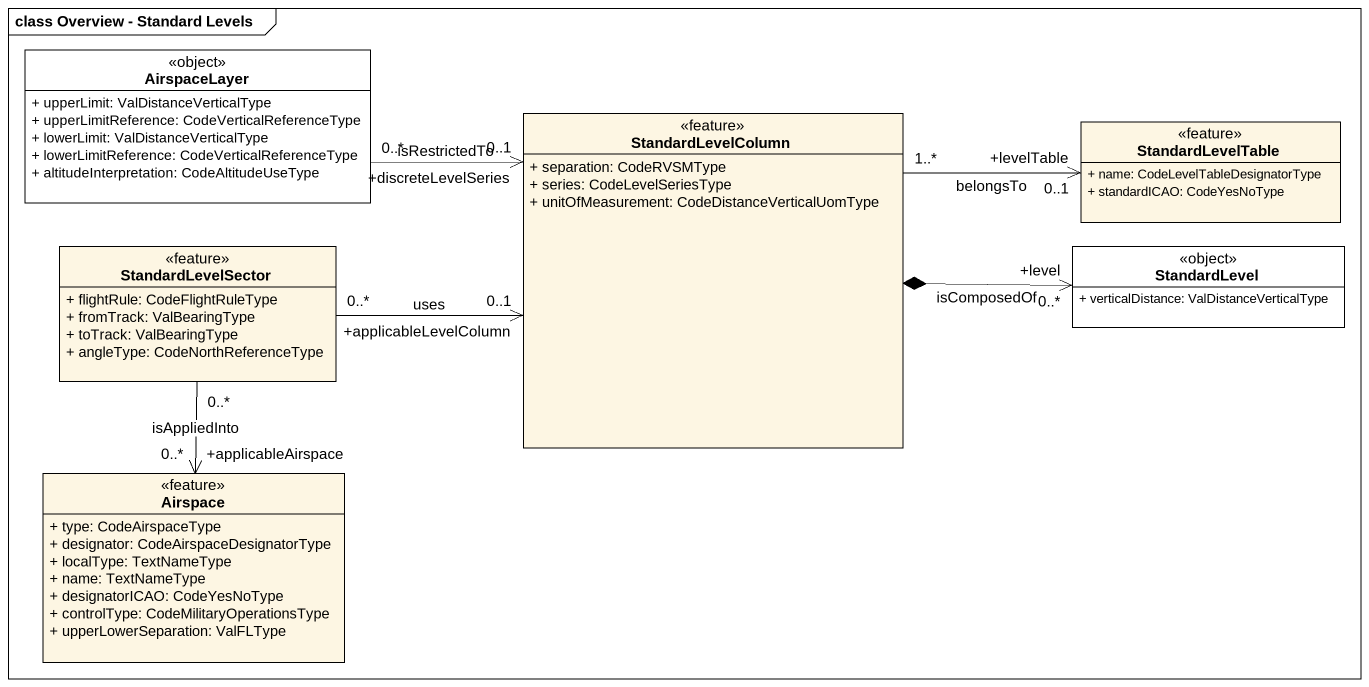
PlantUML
@startuml
mainframe class Overview - Standard Levels
hide circle
hide empty members
skinparam classAttributeIconSize 0
class AirspaceLayer <<object>> #FFFFFF {
  + upperLimit: ValDistanceVerticalType
  + upperLimitReference: CodeVerticalReferenceType
  + lowerLimit: ValDistanceVerticalType
  + lowerLimitReference: CodeVerticalReferenceType
  + altitudeInterpretation: CodeAltitudeUseType
}
class StandardLevelColumn <<feature>> {
  + separation: CodeRVSMType
  + series: CodeLevelSeriesType
  + unitOfMeasurement: CodeDistanceVerticalUomType
}
class StandardLevelTable <<feature>> {
  + name: CodeLevelTableDesignatorType
  + standardICAO: CodeYesNoType
}
class StandardLevelSector <<feature>> {
  + flightRule: CodeFlightRuleType
  + fromTrack: ValBearingType
  + toTrack: ValBearingType
  + angleType: CodeNorthReferenceType
}
class StandardLevel <<object>> #FFFFFF {
  + verticalDistance: ValDistanceVerticalType
}
class Airspace <<feature>> {
  + type: CodeAirspaceType
  + designator: CodeAirspaceDesignatorType
  + localType: TextNameType
  + name: TextNameType
  + designatorICAO: CodeYesNoType
  + controlType: CodeMilitaryOperationsType
  + upperLowerSeparation: ValFLType
}
AirspaceLayer "0..*" -right-> "+discreteLevelSeries\n0..1" StandardLevelColumn : isRestrictedTo
StandardLevelColumn "1..*" -right-> "+levelTable\n0..1" StandardLevelTable : belongsTo
StandardLevelColumn *-right-> "+level\n0..*" StandardLevel : isComposedOf
StandardLevelSector "0..*" -right-> "+applicableLevelColumn\n0..1" StandardLevelColumn : uses
StandardLevelSector "0..*" --> "+applicableAirspace\n0..*" Airspace : isAppliedInto
@enduml
